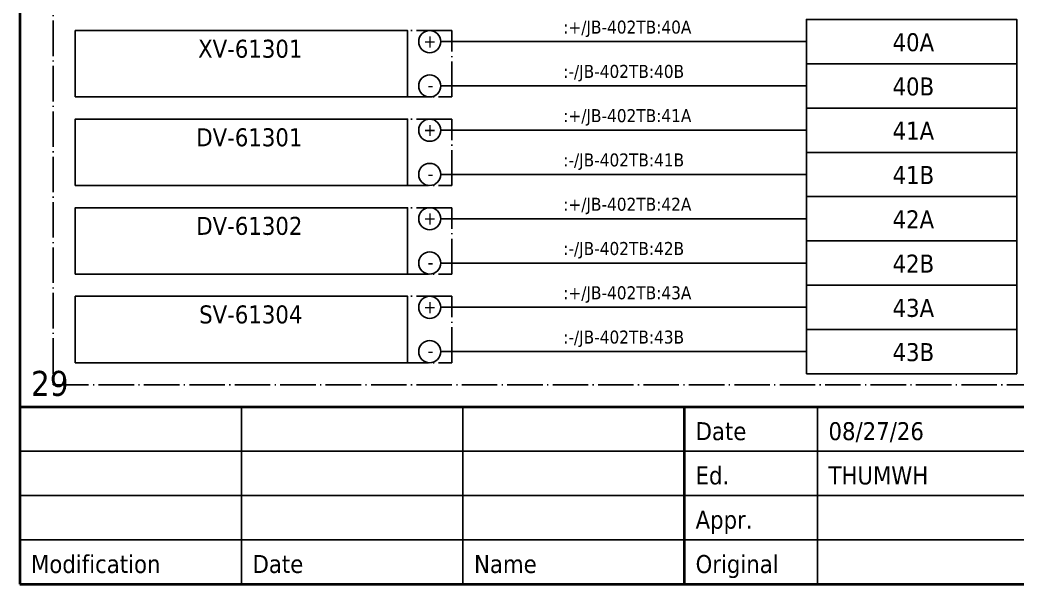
# Model space of a CAD drawing. Header units: millimetres. Extents: x 0 to 1792788, y -13 to 262234.
# Drawn here: x 0 to 90, y 0 to 51 of the extents above; entities that cross this region are included whole.
import ezdxf
from ezdxf.enums import TextEntityAlignment as Align

# ---------------------------------------------------------------- set-up
doc = ezdxf.new("R2010")
doc.units = ezdxf.units.MM
doc.linetypes.add('EPL_DASHDOT', pattern=[1, 0.8, -0.1, 0, -0.1])
for name, color, linetype, lineweight in [('EPLAN201', 7, 'Continuous', 35), ('EPLAN300', 5, 'Continuous', 25), ('EPLAN302', 5, 'Continuous', 25), ('EPLAN305', 5, 'Continuous', 25), ('EPLAN307', 134, 'EPL_DASHDOT', 25), ('EPLAN311', 7, 'Continuous', 25), ('EPLAN400', 5, 'Continuous', 35), ('EPLAN405', 7, 'Continuous', 25), ('EPLAN420', 7, 'Continuous', 35), ('EPLAN421', 5, 'Continuous', 35), ('EPLAN433', 251, 'Continuous', 35), ('EPLAN440', 73, 'Continuous', 35), ('EPLAN451', 7, 'Continuous', 35), ('EPLAN452', 7, 'Continuous', 35), ('EPLAN453', 7, 'Continuous', 35), ('EPLAN500', 7, 'Continuous', 35), ('EPLAN501', 7, 'Continuous', 35), ('EPLAN502', 7, 'Continuous', 35), ('EPLAN503', 7, 'Continuous', 35), ('EPLAN504', 7, 'Continuous', 35)]:
    doc.layers.add(name, color=color, linetype=linetype, lineweight=lineweight)
doc.styles.add('Tahoma', font='')
doc.styles.get('Tahoma').set_extended_font_data('Tahoma')

# ---------------------------------------------------------------- blocks, each defined once
blk = doc.blocks.new('EPLFRAME')
at = {"layer": 'EPLAN201', "linetype": 'Continuous', "lineweight": 35, "ltscale": 4}
for p, q in [((0, 16), (420, 16)), ((60, 0), (60, 16))]:
    blk.add_line(p, q, dxfattribs=at)
at = {"layer": 'EPLAN201', "linetype": 'Continuous', "lineweight": 25, "ltscale": 4}
for p, q in [((20, 0), (20, 16)), ((40, 0), (40, 16)), ((72, 0), (72, 16)), ((0, 12), (100, 12)), ((0, 8), (100, 8)), ((0, 4), (184, 4))]:
    blk.add_line(p, q, dxfattribs=at)
at = {"layer": 'EPLAN201', "linetype": 'Continuous', "lineweight": 35, "ltscale": 4}
blk.add_lwpolyline([(0, 0), (420, 0), (420, 297), (0, 297)], close=True, dxfattribs=at)
at = {"layer": 'EPLAN201', "color": 7, "style": 'Tahoma'}
for s, p in [('Date', (61, 13)), ('Ed.', (61, 9)), ('Appr.', (61, 5)), ('Modification', (1, 1)), ('Date', (21, 1)), ('Name', (41, 1)), ('Original', (61, 1))]:
    blk.add_text(s, height=1.6254, dxfattribs=at).set_placement(p)
at = {"layer": 'EPLAN451', "color": 7, "style": 'Tahoma'}
for tag, p, height in [('14_10014', (101, 12), 2.257), ('14_10015', (185, 12), 2.257), ('14_10011', (101, 5), 2.257), ('14_10013', (332, 5), 1.625), ('14_10151', (73, 1), 1.625), ('14_10300', (415, 1), 1.625)]:
    blk.add_attdef(tag, p, '', height=height, dxfattribs=at)
blk.add_attdef('4_25020', text='', height=1.625, dxfattribs=at).set_placement((413, 1), align=Align.RIGHT)
at = {"layer": 'EPLAN452', "color": 7, "style": 'Tahoma'}
for tag, p, height in [('4_11041', (1, 17), 2.257), ('4_11071[1]', (1, 13), 1.625), ('4_11074[1]', (21, 13), 1.625), ('4_11070[1]', (41, 13), 1.625), ('4_11024', (73, 13), 1.625), ('4_20132_1001', (374, 13), 1.625), ('4_11011', (231, 12), 2.257), ('4_11030', (301, 12), 2.257), ('4_11071[2]', (1, 9), 1.625), ('4_11074[2]', (21, 9), 1.625), ('4_11070[2]', (41, 9), 1.625), ('4_11022', (73, 9), 1.625), ('4_20134_1001', (374, 9), 1.625), ('4_11071[3]', (1, 5), 1.625), ('4_11074[3]', (21, 5), 1.625), ('4_11070[3]', (41, 5), 1.625), ('4_11080', (73, 5), 1.625), ('4_11059', (301, 5), 1.625)]:
    blk.add_attdef(tag, p, '', height=height, dxfattribs=at)
for tag, height, p in [('4_11040', 2.257, (419, 17)), ('4_11000', 1.625, (419, 5)), ('4_11085', 1.625, (141, 1)), ('4_11086', 1.625, (183, 1))]:
    blk.add_attdef(tag, text='', height=height, dxfattribs=at).set_placement(p, align=Align.RIGHT)
at = {"layer": 'EPLAN453', "color": 7, "style": 'Tahoma'}
for tag, p in [('53_19005_1', (21, 293)), ('53_19005', (63, 293)), ('53_19005_8', (105, 293)), ('53_19005_6', (147, 293)), ('53_19005_7', (189, 293)), ('53_19005_9', (231, 293)), ('53_19005_3', (273, 293)), ('53_19005_2', (315, 293)), ('53_19005_4', (357, 293)), ('53_19005_5', (399, 293))]:
    blk.add_attdef(tag, text='', height=1.355, dxfattribs=at).set_placement(p, align=Align.BOTTOM_CENTER)
blk = doc.blocks.new('EPLSYM_LibrarySPECIAL_en_US_Symbol427_Variant5_Placement1_116')
at = {"layer": 'EPLAN421', "color": 5, "style": 'Tahoma'}
for tag, p in [('17_20029[1]', (-0.9525, 3.335)), ('17_20029[2]', (20.0025, 3.335))]:
    blk.add_attdef(tag, text='', height=1.1739, dxfattribs=at).set_placement(p, align=Align.BOTTOM_RIGHT)
at = {"layer": 'EPLAN433', "color": 251, "style": 'Tahoma'}
blk.add_attdef('17_20406_1', text='', height=1.6254, dxfattribs=at).set_placement((0.9525, 1.5875), align=Align.BOTTOM_RIGHT)
blk.add_attdef('17_20406', text='', height=1.6254, dxfattribs=at).set_placement((0.9525, 1.5875), align=Align.BOTTOM_LEFT)
blk = doc.blocks.new('EPLSYM_LibrarySPECIAL_en_US_Symbol427_Variant5_Placement1_117')
at = {"layer": 'EPLAN421', "color": 5, "style": 'Tahoma'}
for tag, p in [('17_20029[1]', (-0.9525, 3.335)), ('17_20029[2]', (20.0025, 3.335))]:
    blk.add_attdef(tag, text='', height=1.1739, dxfattribs=at).set_placement(p, align=Align.BOTTOM_RIGHT)
at = {"layer": 'EPLAN433', "color": 251, "style": 'Tahoma'}
blk.add_attdef('17_20406_1', text='', height=1.6254, dxfattribs=at).set_placement((0.9525, 1.5875), align=Align.BOTTOM_RIGHT)
blk.add_attdef('17_20406', text='', height=1.6254, dxfattribs=at).set_placement((0.9525, 1.5875), align=Align.BOTTOM_LEFT)
blk = doc.blocks.new('EPLSYM_LibrarySPECIAL_en_US_Symbol427_Variant5_Placement1_118')
at = {"layer": 'EPLAN421', "color": 5, "style": 'Tahoma'}
for tag, p in [('17_20029[1]', (-0.9525, 3.335)), ('17_20029[2]', (20.0025, 3.335))]:
    blk.add_attdef(tag, text='', height=1.1739, dxfattribs=at).set_placement(p, align=Align.BOTTOM_RIGHT)
at = {"layer": 'EPLAN433', "color": 251, "style": 'Tahoma'}
blk.add_attdef('17_20406_1', text='', height=1.6254, dxfattribs=at).set_placement((0.9525, 1.5875), align=Align.BOTTOM_RIGHT)
blk.add_attdef('17_20406', text='', height=1.6254, dxfattribs=at).set_placement((0.9525, 1.5875), align=Align.BOTTOM_LEFT)
blk = doc.blocks.new('EPLSYM_LibrarySPECIAL_en_US_Symbol427_Variant5_Placement1_119')
at = {"layer": 'EPLAN421', "color": 5, "style": 'Tahoma'}
for tag, p in [('17_20029[1]', (-0.9525, 3.335)), ('17_20029[2]', (20.0025, 3.335))]:
    blk.add_attdef(tag, text='', height=1.1739, dxfattribs=at).set_placement(p, align=Align.BOTTOM_RIGHT)
at = {"layer": 'EPLAN433', "color": 251, "style": 'Tahoma'}
blk.add_attdef('17_20406_1', text='', height=1.6254, dxfattribs=at).set_placement((0.9525, 1.5875), align=Align.BOTTOM_RIGHT)
blk.add_attdef('17_20406', text='', height=1.6254, dxfattribs=at).set_placement((0.9525, 1.5875), align=Align.BOTTOM_LEFT)
blk = doc.blocks.new('EPLSYM_LibrarySPECIAL_en_US_Symbol427_Variant5_Placement1_120')
at = {"layer": 'EPLAN421', "color": 5, "style": 'Tahoma'}
for tag, p in [('17_20029[1]', (-0.9525, 3.335)), ('17_20029[2]', (20.0025, 3.335))]:
    blk.add_attdef(tag, text='', height=1.1739, dxfattribs=at).set_placement(p, align=Align.BOTTOM_RIGHT)
at = {"layer": 'EPLAN433', "color": 251, "style": 'Tahoma'}
blk.add_attdef('17_20406_1', text='', height=1.6254, dxfattribs=at).set_placement((0.9525, 1.5875), align=Align.BOTTOM_RIGHT)
blk.add_attdef('17_20406', text='', height=1.6254, dxfattribs=at).set_placement((0.9525, 1.5875), align=Align.BOTTOM_LEFT)
blk = doc.blocks.new('EPLSYM_LibrarySPECIAL_en_US_Symbol427_Variant5_Placement1_121')
at = {"layer": 'EPLAN421', "color": 5, "style": 'Tahoma'}
for tag, p in [('17_20029[1]', (-0.9525, 3.335)), ('17_20029[2]', (20.0025, 3.335))]:
    blk.add_attdef(tag, text='', height=1.1739, dxfattribs=at).set_placement(p, align=Align.BOTTOM_RIGHT)
at = {"layer": 'EPLAN433', "color": 251, "style": 'Tahoma'}
blk.add_attdef('17_20406_1', text='', height=1.6254, dxfattribs=at).set_placement((0.9525, 1.5875), align=Align.BOTTOM_RIGHT)
blk.add_attdef('17_20406', text='', height=1.6254, dxfattribs=at).set_placement((0.9525, 1.5875), align=Align.BOTTOM_LEFT)
blk = doc.blocks.new('EPLSYM_LibrarySPECIAL_en_US_Symbol427_Variant5_Placement1_122')
at = {"layer": 'EPLAN421', "color": 5, "style": 'Tahoma'}
for tag, p in [('17_20029[1]', (-0.9525, 3.335)), ('17_20029[2]', (20.0025, 3.335))]:
    blk.add_attdef(tag, text='', height=1.1739, dxfattribs=at).set_placement(p, align=Align.BOTTOM_RIGHT)
at = {"layer": 'EPLAN433', "color": 251, "style": 'Tahoma'}
blk.add_attdef('17_20406_1', text='', height=1.6254, dxfattribs=at).set_placement((0.9525, 1.5875), align=Align.BOTTOM_RIGHT)
blk.add_attdef('17_20406', text='', height=1.6254, dxfattribs=at).set_placement((0.9525, 1.5875), align=Align.BOTTOM_LEFT)
blk = doc.blocks.new('EPLSYM_LibrarySPECIAL_en_US_Symbol427_Variant5_Placement1_123')
at = {"layer": 'EPLAN421', "color": 5, "style": 'Tahoma'}
for tag, p in [('17_20029[1]', (-0.9525, 3.335)), ('17_20029[2]', (20.0025, 3.335))]:
    blk.add_attdef(tag, text='', height=1.1739, dxfattribs=at).set_placement(p, align=Align.BOTTOM_RIGHT)
at = {"layer": 'EPLAN433', "color": 251, "style": 'Tahoma'}
blk.add_attdef('17_20406_1', text='', height=1.6254, dxfattribs=at).set_placement((0.9525, 1.5875), align=Align.BOTTOM_RIGHT)
blk.add_attdef('17_20406', text='', height=1.6254, dxfattribs=at).set_placement((0.9525, 1.5875), align=Align.BOTTOM_LEFT)
blk = doc.blocks.new('EPLSYM_LibrarySPECIAL_Symbol17_Variant3_Placement1')
at = {"layer": 'EPLAN302', "lineweight": 25, "ltscale": 4}
blk.add_line((4, 0), (1, 0), dxfattribs=at)
blk.add_circle((0, 0), 1, dxfattribs=at)
at = {"layer": 'EPLAN420', "color": 7, "style": 'Tahoma'}
blk.add_attdef('17_20036', text='', height=1.6254, dxfattribs=at).set_placement((-1.5, -0.16254), align=Align.MIDDLE_RIGHT)
at = {"layer": 'EPLAN421', "color": 5, "style": 'Tahoma'}
blk.add_attdef('17_20039', text='', height=1.1739, dxfattribs=at).set_placement((3, 1), align=Align.BOTTOM_RIGHT)
blk = doc.blocks.new('EPLSYM_LibrarySPECIAL_Symbol0_Variant0_Placement1_59')
at = {"layer": 'EPLAN305', "lineweight": 25, "ltscale": 4}
blk.add_lwpolyline([(0, -6), (30, -6), (30, 0), (0, 0)], close=True, dxfattribs=at)
at = {"layer": 'EPLAN440', "color": 73, "style": 'Tahoma'}
blk.add_attdef('17_20300', text='', height=1.6254, dxfattribs=at).set_placement((-1.5, -4.57508), align=Align.TOP_RIGHT)
at = {"layer": 'EPLAN500', "color": 7, "style": 'Tahoma'}
blk.add_attdef('17_20027', text='', height=1.6254, dxfattribs=at).set_placement((-1.5, -7.27508), align=Align.TOP_RIGHT)
at = {"layer": 'EPLAN501', "color": 7, "style": 'Tahoma'}
blk.add_attdef('17_20011', text='', height=1.6254, dxfattribs=at).set_placement((-1.5, -12.67508), align=Align.TOP_RIGHT)
at = {"layer": 'EPLAN502', "color": 7, "style": 'Tahoma'}
blk.add_attdef('17_20025', text='', height=1.6254, dxfattribs=at).set_placement((-1.5, -15.37508), align=Align.TOP_RIGHT)
at = {"layer": 'EPLAN503', "color": 7, "style": 'Tahoma'}
blk.add_attdef('17_20024', text='', height=1.6254, dxfattribs=at).set_placement((-1.5, -18.07508), align=Align.TOP_RIGHT)
at = {"layer": 'EPLAN504', "color": 7, "style": 'Tahoma'}
blk.add_attdef('17_20901[1]', text='', height=1.6254, dxfattribs=at).set_placement((-1.5, -9.97508), align=Align.TOP_RIGHT)
blk = doc.blocks.new('EPLSYM_LibrarySPECIAL_Symbol0_Variant0_Placement1_60')
at = {"layer": 'EPLAN305', "lineweight": 25, "ltscale": 4}
blk.add_lwpolyline([(0, -6), (30, -6), (30, 0), (0, 0)], close=True, dxfattribs=at)
at = {"layer": 'EPLAN440', "color": 73, "style": 'Tahoma'}
blk.add_attdef('17_20300', text='', height=1.6254, dxfattribs=at).set_placement((-1.5, -4.57508), align=Align.TOP_RIGHT)
at = {"layer": 'EPLAN500', "color": 7, "style": 'Tahoma'}
blk.add_attdef('17_20027', text='', height=1.6254, dxfattribs=at).set_placement((-1.5, -7.27508), align=Align.TOP_RIGHT)
at = {"layer": 'EPLAN501', "color": 7, "style": 'Tahoma'}
blk.add_attdef('17_20011', text='', height=1.6254, dxfattribs=at).set_placement((-1.5, -12.67508), align=Align.TOP_RIGHT)
at = {"layer": 'EPLAN502', "color": 7, "style": 'Tahoma'}
blk.add_attdef('17_20025', text='', height=1.6254, dxfattribs=at).set_placement((-1.5, -15.37508), align=Align.TOP_RIGHT)
at = {"layer": 'EPLAN503', "color": 7, "style": 'Tahoma'}
blk.add_attdef('17_20024', text='', height=1.6254, dxfattribs=at).set_placement((-1.5, -18.07508), align=Align.TOP_RIGHT)
at = {"layer": 'EPLAN504', "color": 7, "style": 'Tahoma'}
blk.add_attdef('17_20901[1]', text='', height=1.6254, dxfattribs=at).set_placement((-1.5, -9.97508), align=Align.TOP_RIGHT)
blk = doc.blocks.new('EPLSYM_LibrarySPECIAL_Symbol0_Variant0_Placement1_61')
at = {"layer": 'EPLAN305', "lineweight": 25, "ltscale": 4}
blk.add_lwpolyline([(0, -6), (30, -6), (30, 0), (0, 0)], close=True, dxfattribs=at)
at = {"layer": 'EPLAN440', "color": 73, "style": 'Tahoma'}
blk.add_attdef('17_20300', text='', height=1.6254, dxfattribs=at).set_placement((-1.5, -4.57508), align=Align.TOP_RIGHT)
at = {"layer": 'EPLAN500', "color": 7, "style": 'Tahoma'}
blk.add_attdef('17_20027', text='', height=1.6254, dxfattribs=at).set_placement((-1.5, -7.27508), align=Align.TOP_RIGHT)
at = {"layer": 'EPLAN501', "color": 7, "style": 'Tahoma'}
blk.add_attdef('17_20011', text='', height=1.6254, dxfattribs=at).set_placement((-1.5, -12.67508), align=Align.TOP_RIGHT)
at = {"layer": 'EPLAN502', "color": 7, "style": 'Tahoma'}
blk.add_attdef('17_20025', text='', height=1.6254, dxfattribs=at).set_placement((-1.5, -15.37508), align=Align.TOP_RIGHT)
at = {"layer": 'EPLAN503', "color": 7, "style": 'Tahoma'}
blk.add_attdef('17_20024', text='', height=1.6254, dxfattribs=at).set_placement((-1.5, -18.07508), align=Align.TOP_RIGHT)
at = {"layer": 'EPLAN504', "color": 7, "style": 'Tahoma'}
blk.add_attdef('17_20901[1]', text='', height=1.6254, dxfattribs=at).set_placement((-1.5, -9.97508), align=Align.TOP_RIGHT)
blk = doc.blocks.new('EPLSYM_LibrarySPECIAL_Symbol0_Variant0_Placement1_62')
at = {"layer": 'EPLAN305', "lineweight": 25, "ltscale": 4}
blk.add_lwpolyline([(0, -6), (30, -6), (30, 0), (0, 0)], close=True, dxfattribs=at)
at = {"layer": 'EPLAN440', "color": 73, "style": 'Tahoma'}
blk.add_attdef('17_20300', text='', height=1.6254, dxfattribs=at).set_placement((-1.5, -4.57508), align=Align.TOP_RIGHT)
at = {"layer": 'EPLAN500', "color": 7, "style": 'Tahoma'}
blk.add_attdef('17_20027', text='', height=1.6254, dxfattribs=at).set_placement((-1.5, -7.27508), align=Align.TOP_RIGHT)
at = {"layer": 'EPLAN501', "color": 7, "style": 'Tahoma'}
blk.add_attdef('17_20011', text='', height=1.6254, dxfattribs=at).set_placement((-1.5, -12.67508), align=Align.TOP_RIGHT)
at = {"layer": 'EPLAN502', "color": 7, "style": 'Tahoma'}
blk.add_attdef('17_20025', text='', height=1.6254, dxfattribs=at).set_placement((-1.5, -15.37508), align=Align.TOP_RIGHT)
at = {"layer": 'EPLAN503', "color": 7, "style": 'Tahoma'}
blk.add_attdef('17_20024', text='', height=1.6254, dxfattribs=at).set_placement((-1.5, -18.07508), align=Align.TOP_RIGHT)
at = {"layer": 'EPLAN504', "color": 7, "style": 'Tahoma'}
blk.add_attdef('17_20901[1]', text='', height=1.6254, dxfattribs=at).set_placement((-1.5, -9.97508), align=Align.TOP_RIGHT)
blk = doc.blocks.new('EPLSYM_LibrarySPECIAL_Symbol308_Variant0_Placement0')
at = {"layer": 'EPLAN405', "color": 7, "style": 'Tahoma'}
for tag, p in [('17_31011', (1.5, 6.35)), ('17_31002', (1.5, 0.5))]:
    blk.add_attdef(tag, text='', height=1.174, dxfattribs=at).set_placement(p, align=Align.BOTTOM_LEFT)
for tag, p in [('17_31004', (1.5, 4.4)), ('17_31003', (1.5, 2.45))]:
    blk.add_attdef(tag, p, '', height=1.174, dxfattribs=at)
blk = doc.blocks.new('EPLSYM_LibrarySPECIAL_Symbol2_Variant0_Placement1_61')
at = {"layer": 'EPLAN307', "lineweight": 25, "ltscale": 4}
blk.add_lwpolyline([(0, -6), (34, -6), (34, 0), (0, 0)], close=True, dxfattribs=at)
at = {"layer": 'EPLAN400', "color": 5, "style": 'Tahoma'}
blk.add_attdef('88_20010', text='', height=2.2575, dxfattribs=at).set_placement((-1.5, -0.9515), align=Align.TOP_RIGHT)
at = {"layer": 'EPLAN500', "color": 7, "style": 'Tahoma'}
blk.add_attdef('88_20027', text='', height=1.6254, dxfattribs=at).set_placement((-1.5, -4.57508), align=Align.TOP_RIGHT)
at = {"layer": 'EPLAN501', "color": 7, "style": 'Tahoma'}
blk.add_attdef('88_20011', text='', height=1.6254, dxfattribs=at).set_placement((-1.5, -9.97508), align=Align.TOP_RIGHT)
at = {"layer": 'EPLAN502', "color": 7, "style": 'Tahoma'}
blk.add_attdef('88_20025', text='', height=1.6254, dxfattribs=at).set_placement((-1.5, -12.67508), align=Align.TOP_RIGHT)
at = {"layer": 'EPLAN503', "color": 7, "style": 'Tahoma'}
blk.add_attdef('88_20024', text='', height=1.6254, dxfattribs=at).set_placement((-1.5, -15.37508), align=Align.TOP_RIGHT)
at = {"layer": 'EPLAN504', "color": 7, "style": 'Tahoma'}
blk.add_attdef('88_20901[1]', text='', height=1.6254, dxfattribs=at).set_placement((-1.5, -7.27508), align=Align.TOP_RIGHT)
blk = doc.blocks.new('EPLSYM_LibrarySPECIAL_Symbol2_Variant0_Placement1_62')
at = {"layer": 'EPLAN307', "lineweight": 25, "ltscale": 4}
blk.add_lwpolyline([(0, -6), (34, -6), (34, 0), (0, 0)], close=True, dxfattribs=at)
at = {"layer": 'EPLAN400', "color": 5, "style": 'Tahoma'}
blk.add_attdef('88_20010', text='', height=2.2575, dxfattribs=at).set_placement((-1.5, -0.9515), align=Align.TOP_RIGHT)
at = {"layer": 'EPLAN500', "color": 7, "style": 'Tahoma'}
blk.add_attdef('88_20027', text='', height=1.6254, dxfattribs=at).set_placement((-1.5, -4.57508), align=Align.TOP_RIGHT)
at = {"layer": 'EPLAN501', "color": 7, "style": 'Tahoma'}
blk.add_attdef('88_20011', text='', height=1.6254, dxfattribs=at).set_placement((-1.5, -9.97508), align=Align.TOP_RIGHT)
at = {"layer": 'EPLAN502', "color": 7, "style": 'Tahoma'}
blk.add_attdef('88_20025', text='', height=1.6254, dxfattribs=at).set_placement((-1.5, -12.67508), align=Align.TOP_RIGHT)
at = {"layer": 'EPLAN503', "color": 7, "style": 'Tahoma'}
blk.add_attdef('88_20024', text='', height=1.6254, dxfattribs=at).set_placement((-1.5, -15.37508), align=Align.TOP_RIGHT)
at = {"layer": 'EPLAN504', "color": 7, "style": 'Tahoma'}
blk.add_attdef('88_20901[1]', text='', height=1.6254, dxfattribs=at).set_placement((-1.5, -7.27508), align=Align.TOP_RIGHT)
blk = doc.blocks.new('EPLSYM_LibrarySPECIAL_Symbol2_Variant0_Placement1_63')
at = {"layer": 'EPLAN307', "lineweight": 25, "ltscale": 4}
blk.add_lwpolyline([(0, -6), (34, -6), (34, 0), (0, 0)], close=True, dxfattribs=at)
at = {"layer": 'EPLAN400', "color": 5, "style": 'Tahoma'}
blk.add_attdef('88_20010', text='', height=2.2575, dxfattribs=at).set_placement((-1.5, -0.9515), align=Align.TOP_RIGHT)
at = {"layer": 'EPLAN500', "color": 7, "style": 'Tahoma'}
blk.add_attdef('88_20027', text='', height=1.6254, dxfattribs=at).set_placement((-1.5, -4.57508), align=Align.TOP_RIGHT)
at = {"layer": 'EPLAN501', "color": 7, "style": 'Tahoma'}
blk.add_attdef('88_20011', text='', height=1.6254, dxfattribs=at).set_placement((-1.5, -9.97508), align=Align.TOP_RIGHT)
at = {"layer": 'EPLAN502', "color": 7, "style": 'Tahoma'}
blk.add_attdef('88_20025', text='', height=1.6254, dxfattribs=at).set_placement((-1.5, -12.67508), align=Align.TOP_RIGHT)
at = {"layer": 'EPLAN503', "color": 7, "style": 'Tahoma'}
blk.add_attdef('88_20024', text='', height=1.6254, dxfattribs=at).set_placement((-1.5, -15.37508), align=Align.TOP_RIGHT)
at = {"layer": 'EPLAN504', "color": 7, "style": 'Tahoma'}
blk.add_attdef('88_20901[1]', text='', height=1.6254, dxfattribs=at).set_placement((-1.5, -7.27508), align=Align.TOP_RIGHT)
blk = doc.blocks.new('EPLSYM_LibrarySPECIAL_Symbol2_Variant0_Placement1_64')
at = {"layer": 'EPLAN307', "lineweight": 25, "ltscale": 4}
blk.add_lwpolyline([(0, -6), (34, -6), (34, 0), (0, 0)], close=True, dxfattribs=at)
at = {"layer": 'EPLAN400', "color": 5, "style": 'Tahoma'}
blk.add_attdef('88_20010', text='', height=2.2575, dxfattribs=at).set_placement((-1.5, -0.9515), align=Align.TOP_RIGHT)
at = {"layer": 'EPLAN500', "color": 7, "style": 'Tahoma'}
blk.add_attdef('88_20027', text='', height=1.6254, dxfattribs=at).set_placement((-1.5, -4.57508), align=Align.TOP_RIGHT)
at = {"layer": 'EPLAN501', "color": 7, "style": 'Tahoma'}
blk.add_attdef('88_20011', text='', height=1.6254, dxfattribs=at).set_placement((-1.5, -9.97508), align=Align.TOP_RIGHT)
at = {"layer": 'EPLAN502', "color": 7, "style": 'Tahoma'}
blk.add_attdef('88_20025', text='', height=1.6254, dxfattribs=at).set_placement((-1.5, -12.67508), align=Align.TOP_RIGHT)
at = {"layer": 'EPLAN503', "color": 7, "style": 'Tahoma'}
blk.add_attdef('88_20024', text='', height=1.6254, dxfattribs=at).set_placement((-1.5, -15.37508), align=Align.TOP_RIGHT)
at = {"layer": 'EPLAN504', "color": 7, "style": 'Tahoma'}
blk.add_attdef('88_20901[1]', text='', height=1.6254, dxfattribs=at).set_placement((-1.5, -7.27508), align=Align.TOP_RIGHT)
blk = doc.blocks.new('EPLSYM_LibrarySPECIAL_Symbol2_Variant0_Placement1_65')
at = {"layer": 'EPLAN307', "lineweight": 25, "ltscale": 4}
blk.add_lwpolyline([(0, -78), (119, -78), (119, 0), (0, 0)], close=True, dxfattribs=at)
at = {"layer": 'EPLAN400', "color": 5, "style": 'Tahoma'}
blk.add_attdef('88_20010', text='', height=2.2575, dxfattribs=at).set_placement((-1.5, -0.9515), align=Align.TOP_RIGHT)
at = {"layer": 'EPLAN500', "color": 7, "style": 'Tahoma'}
blk.add_attdef('88_20027', text='', height=1.6254, dxfattribs=at).set_placement((-1.5, -4.57508), align=Align.TOP_RIGHT)
at = {"layer": 'EPLAN501', "color": 7, "style": 'Tahoma'}
blk.add_attdef('88_20011', text='', height=1.6254, dxfattribs=at).set_placement((-1.5, -9.97508), align=Align.TOP_RIGHT)
at = {"layer": 'EPLAN502', "color": 7, "style": 'Tahoma'}
blk.add_attdef('88_20025', text='', height=1.6254, dxfattribs=at).set_placement((-1.5, -12.67508), align=Align.TOP_RIGHT)
at = {"layer": 'EPLAN503', "color": 7, "style": 'Tahoma'}
blk.add_attdef('88_20024', text='', height=1.6254, dxfattribs=at).set_placement((-1.5, -15.37508), align=Align.TOP_RIGHT)
at = {"layer": 'EPLAN504', "color": 7, "style": 'Tahoma'}
blk.add_attdef('88_20901[1]', text='', height=1.6254, dxfattribs=at).set_placement((-1.5, -7.27508), align=Align.TOP_RIGHT)

msp = doc.modelspace()

# ---------------------------------------------------------------- linework, layer by layer
at = {"layer": 'EPLAN300', "lineweight": 25, "ltscale": 4}
for points in [[(71, 47), (90, 47), (90, 51), (71, 51)], [(71, 43), (90, 43), (90, 47), (71, 47)], [(71, 39), (90, 39), (90, 43), (71, 43)], [(71, 35), (90, 35), (90, 39), (71, 39)], [(71, 31), (90, 31), (90, 35), (71, 35)], [(71, 27), (90, 27), (90, 31), (71, 31)], [(71, 23), (90, 23), (90, 27), (71, 27)], [(71, 19), (90, 19), (90, 23), (71, 23)]]:
    msp.add_lwpolyline(points, close=True, dxfattribs=at)
at = {"layer": 'EPLAN311', "ltscale": 4}
for p, q in [((71, 49), (39, 49)), ((71, 45), (39, 45)), ((71, 41), (39, 41)), ((71, 37), (39, 37)), ((71, 33), (39, 33)), ((71, 29), (39, 29)), ((71, 25), (39, 25)), ((71, 21), (39, 21))]:
    msp.add_line(p, q, dxfattribs=at)

# ---------------------------------------------------------------- block references
ref = msp.add_blockref('EPLFRAME', (0, 0))
ref.add_attrib('4_11041', '29', (1, 17), dxfattribs={"layer": 'EPLAN452', "color": 7, "height": 2.2575, "style": 'Tahoma'})
ref.add_attrib('4_11022', 'THUMWH', (73, 9), dxfattribs={"layer": 'EPLAN452', "color": 7, "height": 1.6254, "style": 'Tahoma'})
ref.add_attrib('4_11024', '08/27/26', (73, 13), dxfattribs={"layer": 'EPLAN452', "color": 7, "height": 1.6254, "style": 'Tahoma'})
for name, p in [('EPLSYM_LibrarySPECIAL_Symbol2_Variant0_Placement1_65', (3, 96)), ('EPLSYM_LibrarySPECIAL_Symbol2_Variant0_Placement1_61', (5, 50)), ('EPLSYM_LibrarySPECIAL_Symbol2_Variant0_Placement1_62', (5, 42)), ('EPLSYM_LibrarySPECIAL_Symbol2_Variant0_Placement1_63', (5, 34)), ('EPLSYM_LibrarySPECIAL_Symbol2_Variant0_Placement1_64', (5, 26))]:
    msp.add_blockref(name, p)
ref = msp.add_blockref('EPLSYM_LibrarySPECIAL_Symbol308_Variant0_Placement0', (49, 49))
ref.add_attrib('17_31011', ':+/JB-402TB:40A', dxfattribs={"layer": 'EPLAN405', "color": 7, "height": 1.1739, "style": 'Tahoma'}).set_placement((49.055, 49.374), align=Align.BOTTOM_LEFT)
ref = msp.add_blockref('EPLSYM_LibrarySPECIAL_Symbol0_Variant0_Placement1_59', (5, 50))
ref.add_attrib('17_20011', 'XV-61301', dxfattribs={"layer": 'EPLAN501', "color": 7, "height": 1.6254, "style": 'Tahoma'}).set_placement((25.501, 49.172), align=Align.TOP_RIGHT)
ref = msp.add_blockref('EPLSYM_LibrarySPECIAL_Symbol17_Variant3_Placement1', (37, 49))
ref.add_attrib('17_20039', '+', dxfattribs={"layer": 'EPLAN421', "color": 5, "height": 1.174, "style": 'Tahoma'}).set_placement((37.591, 48.117), align=Align.BOTTOM_RIGHT)
ref = msp.add_blockref('EPLSYM_LibrarySPECIAL_en_US_Symbol427_Variant5_Placement1_116', (71, 49))
ref.add_attrib('17_20011', '40A', dxfattribs={"layer": 'EPLAN501', "color": 7, "height": 1.6254, "style": 'Tahoma'}).set_placement((80.661, 47.65), align=Align.BOTTOM_CENTER)
ref = msp.add_blockref('EPLSYM_LibrarySPECIAL_Symbol308_Variant0_Placement0', (49, 45))
ref.add_attrib('17_31011', ':-/JB-402TB:40B', dxfattribs={"layer": 'EPLAN405', "color": 7, "height": 1.1739, "style": 'Tahoma'}).set_placement((49.055, 45.374), align=Align.BOTTOM_LEFT)
ref = msp.add_blockref('EPLSYM_LibrarySPECIAL_Symbol17_Variant3_Placement1', (37, 45))
ref.add_attrib('17_20039', '-', dxfattribs={"layer": 'EPLAN421', "color": 5, "height": 1.174, "style": 'Tahoma'}).set_placement((37.316, 44.132), align=Align.BOTTOM_RIGHT)
ref = msp.add_blockref('EPLSYM_LibrarySPECIAL_en_US_Symbol427_Variant5_Placement1_117', (71, 45))
ref.add_attrib('17_20011', '40B', dxfattribs={"layer": 'EPLAN501', "color": 7, "height": 1.6254, "style": 'Tahoma'}).set_placement((80.661, 43.65), align=Align.BOTTOM_CENTER)
ref = msp.add_blockref('EPLSYM_LibrarySPECIAL_Symbol308_Variant0_Placement0', (49, 41))
ref.add_attrib('17_31011', ':+/JB-402TB:41A', dxfattribs={"layer": 'EPLAN405', "color": 7, "height": 1.1739, "style": 'Tahoma'}).set_placement((49.055, 41.374), align=Align.BOTTOM_LEFT)
ref = msp.add_blockref('EPLSYM_LibrarySPECIAL_Symbol0_Variant0_Placement1_60', (5, 42))
ref.add_attrib('17_20011', 'DV-61301', dxfattribs={"layer": 'EPLAN501', "color": 7, "height": 1.6254, "style": 'Tahoma'}).set_placement((25.501, 41.172), align=Align.TOP_RIGHT)
ref = msp.add_blockref('EPLSYM_LibrarySPECIAL_Symbol17_Variant3_Placement1', (37, 41))
ref.add_attrib('17_20039', '+', dxfattribs={"layer": 'EPLAN421', "color": 5, "height": 1.174, "style": 'Tahoma'}).set_placement((37.591, 40.117), align=Align.BOTTOM_RIGHT)
ref = msp.add_blockref('EPLSYM_LibrarySPECIAL_en_US_Symbol427_Variant5_Placement1_118', (71, 41))
ref.add_attrib('17_20011', '41A', dxfattribs={"layer": 'EPLAN501', "color": 7, "height": 1.6254, "style": 'Tahoma'}).set_placement((80.661, 39.65), align=Align.BOTTOM_CENTER)
ref = msp.add_blockref('EPLSYM_LibrarySPECIAL_Symbol308_Variant0_Placement0', (49, 37))
ref.add_attrib('17_31011', ':-/JB-402TB:41B', dxfattribs={"layer": 'EPLAN405', "color": 7, "height": 1.1739, "style": 'Tahoma'}).set_placement((49.055, 37.374), align=Align.BOTTOM_LEFT)
ref = msp.add_blockref('EPLSYM_LibrarySPECIAL_Symbol17_Variant3_Placement1', (37, 37))
ref.add_attrib('17_20039', '-', dxfattribs={"layer": 'EPLAN421', "color": 5, "height": 1.174, "style": 'Tahoma'}).set_placement((37.316, 36.132), align=Align.BOTTOM_RIGHT)
ref = msp.add_blockref('EPLSYM_LibrarySPECIAL_en_US_Symbol427_Variant5_Placement1_119', (71, 37))
ref.add_attrib('17_20011', '41B', dxfattribs={"layer": 'EPLAN501', "color": 7, "height": 1.6254, "style": 'Tahoma'}).set_placement((80.661, 35.65), align=Align.BOTTOM_CENTER)
ref = msp.add_blockref('EPLSYM_LibrarySPECIAL_Symbol308_Variant0_Placement0', (49, 33))
ref.add_attrib('17_31011', ':+/JB-402TB:42A', dxfattribs={"layer": 'EPLAN405', "color": 7, "height": 1.1739, "style": 'Tahoma'}).set_placement((49.055, 33.374), align=Align.BOTTOM_LEFT)
ref = msp.add_blockref('EPLSYM_LibrarySPECIAL_Symbol0_Variant0_Placement1_61', (5, 34))
ref.add_attrib('17_20011', 'DV-61302', dxfattribs={"layer": 'EPLAN501', "color": 7, "height": 1.6254, "style": 'Tahoma'}).set_placement((25.501, 33.172), align=Align.TOP_RIGHT)
ref = msp.add_blockref('EPLSYM_LibrarySPECIAL_Symbol17_Variant3_Placement1', (37, 33))
ref.add_attrib('17_20039', '+', dxfattribs={"layer": 'EPLAN421', "color": 5, "height": 1.174, "style": 'Tahoma'}).set_placement((37.591, 32.117), align=Align.BOTTOM_RIGHT)
ref = msp.add_blockref('EPLSYM_LibrarySPECIAL_en_US_Symbol427_Variant5_Placement1_120', (71, 33))
ref.add_attrib('17_20011', '42A', dxfattribs={"layer": 'EPLAN501', "color": 7, "height": 1.6254, "style": 'Tahoma'}).set_placement((80.661, 31.65), align=Align.BOTTOM_CENTER)
ref = msp.add_blockref('EPLSYM_LibrarySPECIAL_Symbol308_Variant0_Placement0', (49, 29))
ref.add_attrib('17_31011', ':-/JB-402TB:42B', dxfattribs={"layer": 'EPLAN405', "color": 7, "height": 1.1739, "style": 'Tahoma'}).set_placement((49.055, 29.374), align=Align.BOTTOM_LEFT)
ref = msp.add_blockref('EPLSYM_LibrarySPECIAL_Symbol17_Variant3_Placement1', (37, 29))
ref.add_attrib('17_20039', '-', dxfattribs={"layer": 'EPLAN421', "color": 5, "height": 1.174, "style": 'Tahoma'}).set_placement((37.316, 28.132), align=Align.BOTTOM_RIGHT)
ref = msp.add_blockref('EPLSYM_LibrarySPECIAL_en_US_Symbol427_Variant5_Placement1_121', (71, 29))
ref.add_attrib('17_20011', '42B', dxfattribs={"layer": 'EPLAN501', "color": 7, "height": 1.6254, "style": 'Tahoma'}).set_placement((80.661, 27.65), align=Align.BOTTOM_CENTER)
ref = msp.add_blockref('EPLSYM_LibrarySPECIAL_Symbol308_Variant0_Placement0', (49, 25))
ref.add_attrib('17_31011', ':+/JB-402TB:43A', dxfattribs={"layer": 'EPLAN405', "color": 7, "height": 1.1739, "style": 'Tahoma'}).set_placement((49.055, 25.374), align=Align.BOTTOM_LEFT)
ref = msp.add_blockref('EPLSYM_LibrarySPECIAL_Symbol0_Variant0_Placement1_62', (5, 26))
ref.add_attrib('17_20011', 'SV-61304', dxfattribs={"layer": 'EPLAN501', "color": 7, "height": 1.6254, "style": 'Tahoma'}).set_placement((25.501, 25.172), align=Align.TOP_RIGHT)
ref = msp.add_blockref('EPLSYM_LibrarySPECIAL_Symbol17_Variant3_Placement1', (37, 25))
ref.add_attrib('17_20039', '+', dxfattribs={"layer": 'EPLAN421', "color": 5, "height": 1.174, "style": 'Tahoma'}).set_placement((37.591, 24.117), align=Align.BOTTOM_RIGHT)
ref = msp.add_blockref('EPLSYM_LibrarySPECIAL_en_US_Symbol427_Variant5_Placement1_122', (71, 25))
ref.add_attrib('17_20011', '43A', dxfattribs={"layer": 'EPLAN501', "color": 7, "height": 1.6254, "style": 'Tahoma'}).set_placement((80.661, 23.65), align=Align.BOTTOM_CENTER)
ref = msp.add_blockref('EPLSYM_LibrarySPECIAL_Symbol308_Variant0_Placement0', (49, 21))
ref.add_attrib('17_31011', ':-/JB-402TB:43B', dxfattribs={"layer": 'EPLAN405', "color": 7, "height": 1.1739, "style": 'Tahoma'}).set_placement((49.055, 21.374), align=Align.BOTTOM_LEFT)
ref = msp.add_blockref('EPLSYM_LibrarySPECIAL_Symbol17_Variant3_Placement1', (37, 21))
ref.add_attrib('17_20039', '-', dxfattribs={"layer": 'EPLAN421', "color": 5, "height": 1.174, "style": 'Tahoma'}).set_placement((37.316, 20.132), align=Align.BOTTOM_RIGHT)
ref = msp.add_blockref('EPLSYM_LibrarySPECIAL_en_US_Symbol427_Variant5_Placement1_123', (71, 21))
ref.add_attrib('17_20011', '43B', dxfattribs={"layer": 'EPLAN501', "color": 7, "height": 1.6254, "style": 'Tahoma'}).set_placement((80.661, 19.65), align=Align.BOTTOM_CENTER)

doc.saveas('drawing.dxf')
